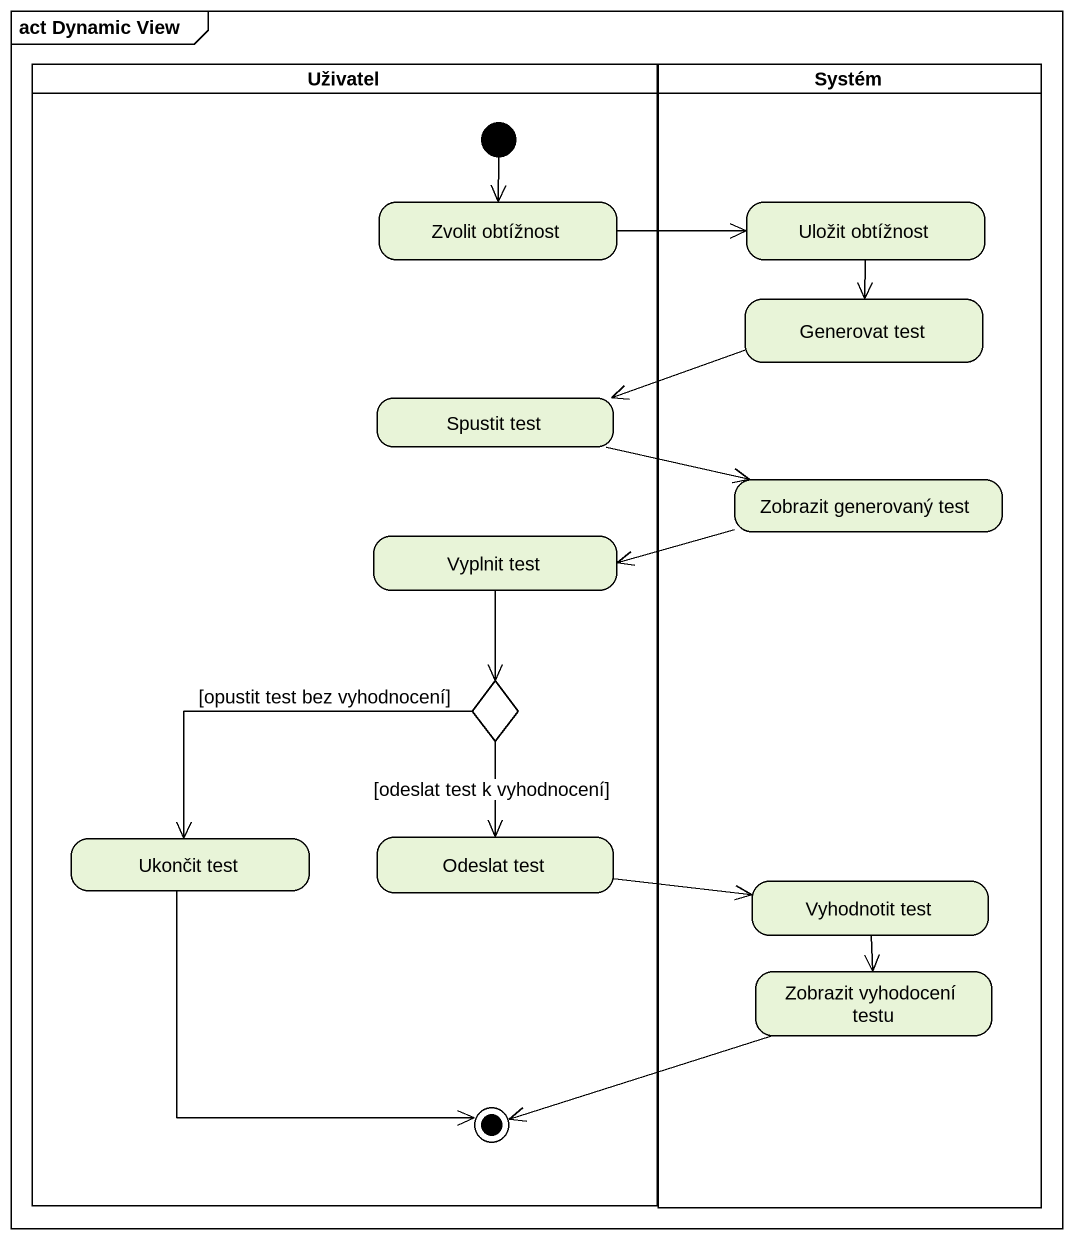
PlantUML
@startuml
mainframe act Dynamic View
hide empty description
state Uživatel <<partition>> {
  state "Zvolit obtížnost" as Zvolit_obtížnost
  state "Spustit test" as Spustit_test
  state "Vyplnit test" as Vyplnit_test
  state choice1 <<choice>>
  state "Ukončit test" as Ukončit_test
  state "Odeslat test" as Odeslat_test
  state final1 <<end>>
  [*] --> Zvolit_obtížnost
}
state Systém <<partition>> {
  state "Uložit obtížnost" as Uložit_obtížnost
  state "Generovat test" as Generovat_test
  state "Zobrazit generovaný test" as Zobrazit_generovaný_test
  state "Vyhodnotit test" as Vyhodnotit_test
  state "Zobrazit vyhodocení testu" as Zobrazit_vyhodocení_testu
}
Zvolit_obtížnost -right-> Uložit_obtížnost
Uložit_obtížnost --> Generovat_test
Generovat_test -left-> Spustit_test
Spustit_test -right-> Zobrazit_generovaný_test
Zobrazit_generovaný_test -left-> Vyplnit_test
Vyplnit_test --> choice1
choice1 -left-> Ukončit_test : [opustit test bez vyhodnocení]
choice1 --> Odeslat_test : [odeslat test k vyhodnocení]
Ukončit_test --> final1
Odeslat_test -right-> Vyhodnotit_test
Vyhodnotit_test --> Zobrazit_vyhodocení_testu
Zobrazit_vyhodocení_testu -left-> final1
@enduml
